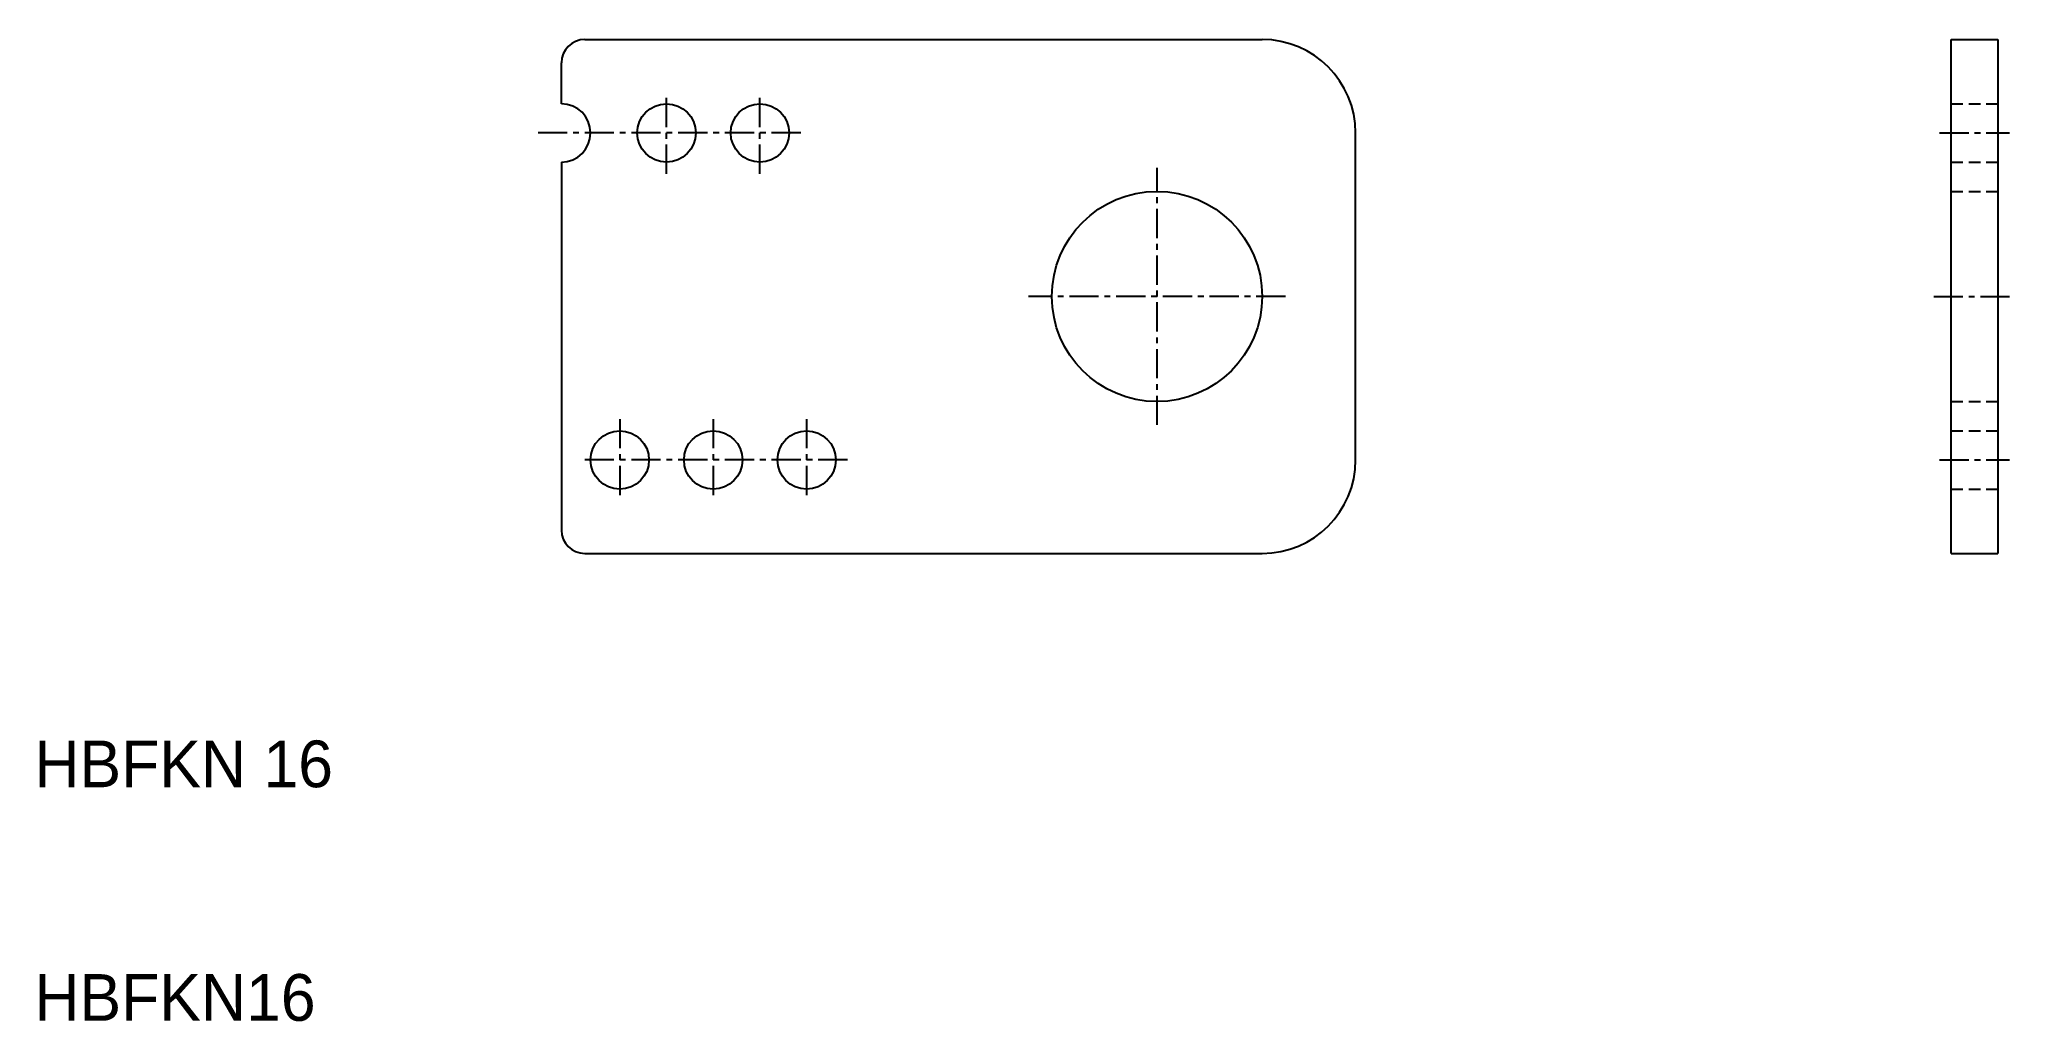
# Model space of a CAD drawing. Extents: x 390.4 to 475, y -58.6 to -16.6.
import ezdxf

# ---------------------------------------------------------------- set-up
doc = ezdxf.new("R2010")
doc.units = 0
doc.linetypes.add('CENTER', pattern=[2, 1.25, -0.25, 0.25, -0.25])
doc.linetypes.add('DASHED', pattern=[0.75, 0.5, -0.25])
doc.layers.get('0').update_dxf_attribs({"linetype": 'CONTINUOUS'})
doc.layers.add('CENTER', color=1, linetype='CENTER')

msp = doc.modelspace()

# ---------------------------------------------------------------- linework, layer by layer
at = {"color": 7, "linetype": 'CONTINUOUS'}
for p, q in [((413.746, -16.609), (442.746, -16.609)), ((472.246, -38.609), (472.246, -16.609)), ((472.246, -16.609), (474.246, -16.609)), ((474.246, -16.609), (474.246, -38.609)), ((412.746, -19.359), (412.746, -17.609)), ((446.746, -34.609), (446.746, -20.609)), ((412.746, -21.859), (412.746, -37.609)), ((413.746, -38.609), (442.746, -38.609)), ((472.246, -38.609), (474.246, -38.609))]:
    msp.add_line(p, q, dxfattribs=at)
at = {"color": 3, "linetype": 'DASHED'}
for p, q in [((472.246, -19.359), (474.246, -19.359)), ((472.246, -21.859), (474.246, -21.859)), ((472.246, -23.109), (474.246, -23.109)), ((472.246, -32.109), (474.246, -32.109)), ((472.246, -33.359), (474.246, -33.359)), ((472.246, -35.859), (474.246, -35.859))]:
    msp.add_line(p, q, dxfattribs=at)
at = {"color": 7, "linetype": 'CONTINUOUS'}
for centre, radius in [((417.246, -20.609), 1.25), ((421.246, -20.609), 1.25), ((438.246, -27.609), 4.5), ((415.246, -34.609), 1.25), ((419.246, -34.609), 1.25), ((423.246, -34.609), 1.25)]:
    msp.add_circle(centre, radius, dxfattribs=at)
for centre, radius, start, end in [((413.746, -17.609), 1, 90, 180), ((442.746, -20.609), 4, 0, 90), ((412.746, -20.609), 1.25, 270, 90), ((442.746, -34.609), 4, 270, 0), ((413.746, -37.609), 1, 180, 270)]:
    msp.add_arc(centre, radius, start, end, dxfattribs=at)
at = {"layer": 'CENTER', "color": 1, "linetype": 'CENTER'}
for p, q in [((417.246, -22.359), (417.246, -18.859)), ((421.246, -22.359), (421.246, -18.859)), ((422.996, -20.609), (411.496, -20.609)), ((471.746, -20.609), (474.746, -20.609)), ((438.246, -33.109), (438.246, -22.109)), ((443.746, -27.609), (432.746, -27.609)), ((471.496, -27.609), (474.996, -27.609)), ((415.246, -32.859), (415.246, -36.359)), ((419.246, -32.859), (419.246, -36.359)), ((423.246, -32.859), (423.246, -36.359)), ((424.996, -34.609), (413.496, -34.609)), ((471.746, -34.609), (474.746, -34.609))]:
    msp.add_line(p, q, dxfattribs=at)

# ---------------------------------------------------------------- texts
at = {"color": 7, "linetype": 'CONTINUOUS'}
for s, p in [('HBFKN 16', (390.186, -48.618)), ('HBFKN16', (390.186, -58.618))]:
    msp.add_text(s, height=2, dxfattribs=at).set_placement(p)

doc.saveas('drawing.dxf')
